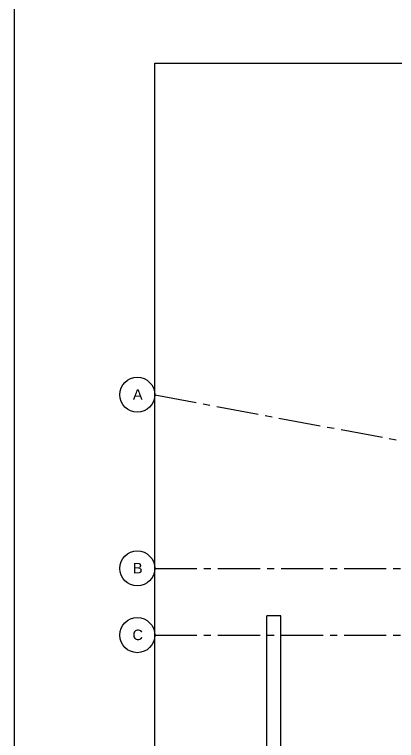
# Model space of a CAD drawing. Header units: inches. Extents: x -3700 to 367, y -844 to 2341.
# Drawn here: x -3700 to -3373, y 1193 to 1813 of the extents above; entities that cross this region are included whole.
import ezdxf
from ezdxf.enums import TextEntityAlignment as Align

# ---------------------------------------------------------------- set-up
doc = ezdxf.new("R2010")
doc.units = ezdxf.units.IN
doc.header["$LTSCALE"] = 48
doc.header["$MEASUREMENT"] = 0
doc.linetypes.add('1112 - 0-Base$0$CENTER2', pattern=[1.125, 0.75, -0.125, 0.125, -0.125])
doc.linetypes.add('1112 - 0-Base$0$HIDDEN', pattern=[0.375, 0.25, -0.125])
doc.layers.add('1112 - 0-Base$0$A-ANNO-NPLT', color=151, linetype='Continuous', plot=False)
for name, color, linetype in [('1112 - 0-Base$0$A-Grid(3-32)', 8, '1112 - 0-Base$0$CENTER2'), ('1112 - 0-Base$0$A-Site-low walls', 1, 'Continuous'), ('1112 - 0-Base$0$S-Grid-Iden', 2, 'Continuous')]:
    doc.layers.add(name, color=color, linetype=linetype)
doc.styles.add('1112 - 0-Base$0$Standard', font='arial.ttf')

# ---------------------------------------------------------------- blocks, each defined once
blk = doc.blocks.new('1112 - 0-Base$0$Column Bubble')
blk.add_circle((-0.0042, -0.0024), 0.1562)
at = {"style": '1112 - 0-Base$0$Standard'}
blk.add_attdef('XX', text='', height=0.0938, dxfattribs=at).set_placement((0, 0), align=Align.MIDDLE_CENTER)
blk = doc.blocks.new('1112 - 0-Base$0$1ST FLOOR - STRUCTURAL GRID')
at = {"layer": '1112 - 0-Base$0$A-Grid(3-32)'}
for p, q in [((2104.5, -7709.47), (5912.5, -8419.25)), ((2104.5, -7857.75), (5927.38, -7857.75)), ((2104.5, -7914.75), (5927.38, -7914.75))]:
    blk.add_line(p, q, dxfattribs=at)
at = {"layer": '1112 - 0-Base$0$S-Grid-Iden', "xscale": 96, "yscale": 96, "zscale": 96}
for p, values in [((2089.9, -7709.16), {'XX': 'A'}), ((2089.9, -7857.52), {'XX': 'B'}), ((2089.9, -7914.52), {'XX': 'C'})]:
    blk.add_blockref('1112 - 0-Base$0$Column Bubble', p, dxfattribs=at).add_auto_attribs(values)
blk = doc.blocks.new('1112 - 0-Base$0$areaway and stair')
at = {"layer": '1112 - 0-Base$0$A-Site-low walls'}
for p, q in [((-120.76, 568.34), (-120.76, 1326.97)), ((-108.76, 1326.97), (-120.76, 1326.97)), ((-108.76, 580.34), (-108.76, 1326.97))]:
    blk.add_line(p, q, dxfattribs=at)

msp = doc.modelspace()

# ---------------------------------------------------------------- linework, layer by layer
at = {"layer": '1112 - 0-Base$0$A-ANNO-NPLT'}
for points in [[(-3700, -844.26), (-3700, 2131.74), (348, 2131.74), (348, -844.26)], [(-3580, -484.26), (-3580, 1771.74), (228, 1771.74), (228, -484.26)]]:
    msp.add_lwpolyline(points, close=True, dxfattribs=at)

# ---------------------------------------------------------------- block references
at = {"linetype": '1112 - 0-Base$0$HIDDEN'}
msp.add_blockref('1112 - 0-Base$0$1ST FLOOR - STRUCTURAL GRID', (-5684.5, 9197.75), dxfattribs=at)
msp.add_blockref('1112 - 0-Base$0$areaway and stair', (-3363.5, -27.34))

doc.saveas('drawing.dxf')
